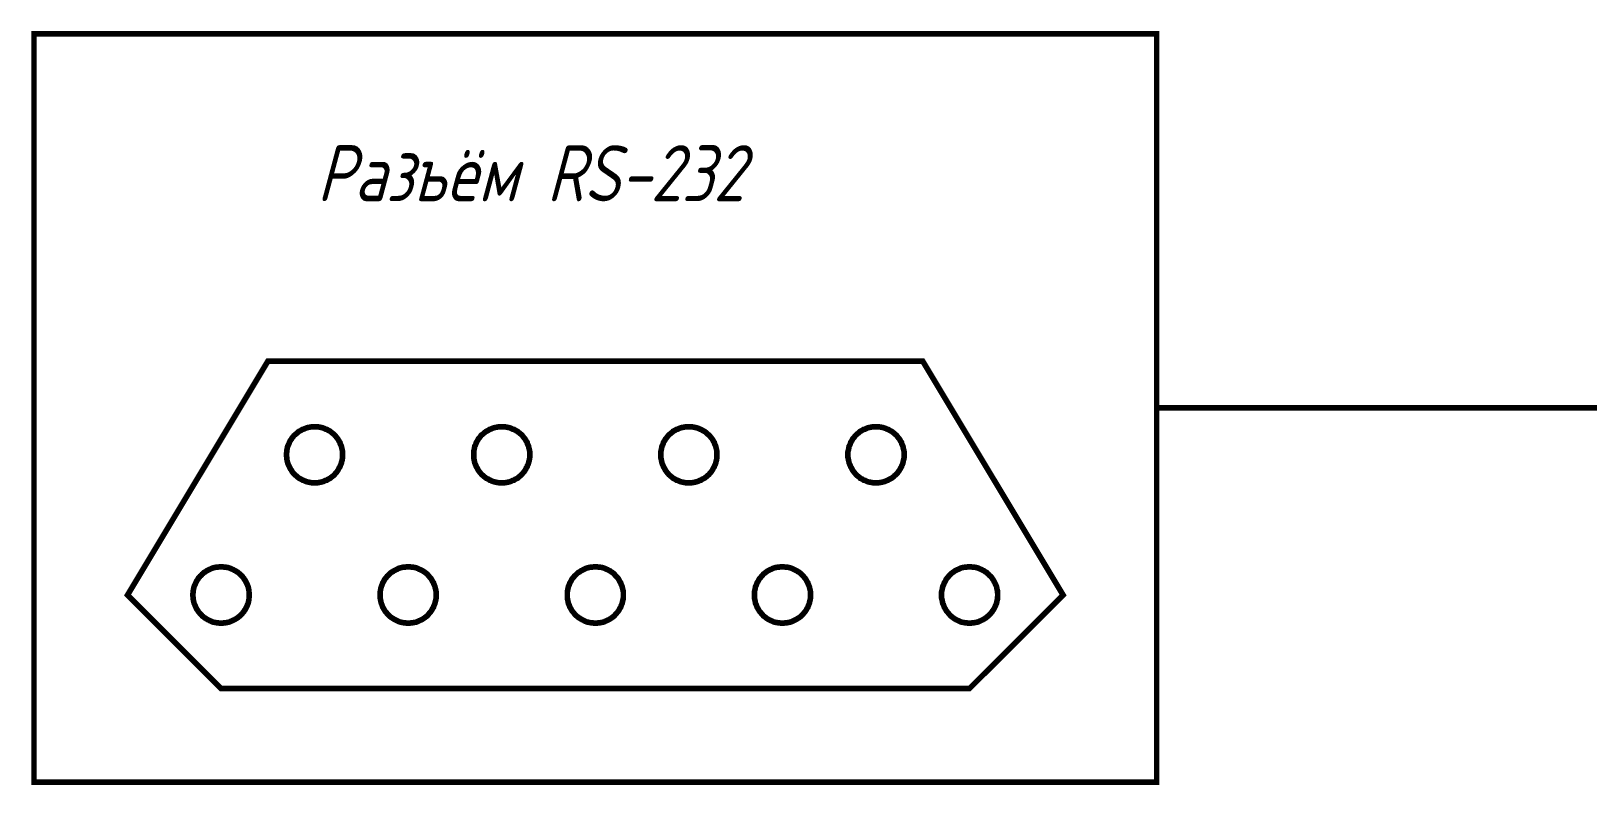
# Model space of a CAD drawing. Extents: x 1139 to 1980, y 70 to 664.
# Drawn here: x 1346.8 to 1466.6, y 389.8 to 447.8 of the extents above; entities that cross this region are included whole.
import ezdxf

# ---------------------------------------------------------------- set-up
doc = ezdxf.new("R2010")
doc.units = 0
doc.header["$MEASUREMENT"] = 0
doc.layers.add('Основная', color=7, linetype='CONTINUOUS', lineweight=60)
doc.styles.add('GOST type A0', font='', dxfattribs={"oblique": 15, "height": 3.5})
doc.styles.get('GOST type A0').set_extended_font_data('GOST type A')

msp = doc.modelspace()

# ---------------------------------------------------------------- linework, layer by layer
at = {"layer": 'Основная', "const_width": 0.432}
for points in [[(1347.03, 447.59), (1433.4, 447.59), (1433.4, 390), (1347.03, 390), (1347.03, 447.59)], [(1365.03, 422.41), (1415.4, 422.41), (1426.2, 404.4), (1419, 397.2), (1361.43, 397.2), (1354.23, 404.4), (1365.03, 422.41)]]:
    msp.add_lwpolyline(points, close=True, dxfattribs=at)
for points in [[(1433.4, 418.81), (1469.38, 418.81)], [(1366.46, 415.21), (1366.46, 415.32), (1366.48, 415.43), (1366.48, 415.54), (1366.5, 415.63), (1366.52, 415.74), (1366.55, 415.86), (1366.59, 415.94), (1366.64, 416.03), (1366.68, 416.15), (1366.72, 416.24), (1366.77, 416.32), (1366.84, 416.41), (1366.88, 416.48), (1366.95, 416.57), (1367.02, 416.66), (1367.1, 416.73), (1367.17, 416.79), (1367.26, 416.86), (1367.33, 416.93), (1367.42, 417), (1367.51, 417.04), (1367.6, 417.09), (1367.69, 417.15), (1367.78, 417.17), (1367.89, 417.22), (1367.98, 417.26), (1368.09, 417.29), (1368.2, 417.31), (1368.29, 417.33), (1368.4, 417.35), (1368.51, 417.35), (1368.62, 417.35)], [(1368.62, 417.35), (1368.51, 417.35), (1368.4, 417.35), (1368.29, 417.33), (1368.2, 417.31), (1368.09, 417.29), (1367.98, 417.26), (1367.89, 417.22), (1367.78, 417.17), (1367.69, 417.15), (1367.6, 417.09), (1367.51, 417.04), (1367.42, 417), (1367.33, 416.93), (1367.26, 416.86), (1367.17, 416.79), (1367.1, 416.73), (1367.02, 416.66), (1366.95, 416.57), (1366.88, 416.48), (1366.84, 416.41), (1366.77, 416.32), (1366.72, 416.24), (1366.68, 416.15), (1366.64, 416.03), (1366.59, 415.94), (1366.55, 415.86), (1366.52, 415.74), (1366.5, 415.63), (1366.48, 415.54), (1366.48, 415.43), (1366.46, 415.32), (1366.46, 415.21)], [(1368.62, 417.35), (1368.74, 417.35), (1368.85, 417.35), (1368.96, 417.33), (1369.05, 417.31), (1369.16, 417.29), (1369.27, 417.26), (1369.36, 417.22), (1369.45, 417.17), (1369.56, 417.15), (1369.65, 417.09), (1369.74, 417.04), (1369.83, 417), (1369.9, 416.93), (1369.99, 416.86), (1370.08, 416.79), (1370.15, 416.73), (1370.21, 416.66), (1370.28, 416.57), (1370.35, 416.48), (1370.41, 416.41), (1370.46, 416.32), (1370.5, 416.24), (1370.57, 416.15), (1370.59, 416.03), (1370.64, 415.94), (1370.68, 415.86), (1370.7, 415.74), (1370.73, 415.63), (1370.75, 415.54), (1370.77, 415.43), (1370.77, 415.32), (1370.77, 415.21)], [(1370.77, 415.21), (1370.77, 415.32), (1370.77, 415.43), (1370.75, 415.54), (1370.73, 415.63), (1370.7, 415.74), (1370.68, 415.86), (1370.64, 415.94), (1370.59, 416.03), (1370.57, 416.15), (1370.5, 416.24), (1370.46, 416.32), (1370.41, 416.41), (1370.35, 416.48), (1370.28, 416.57), (1370.21, 416.66), (1370.15, 416.73), (1370.08, 416.79), (1369.99, 416.86), (1369.9, 416.93), (1369.83, 417), (1369.74, 417.04), (1369.65, 417.09), (1369.56, 417.15), (1369.45, 417.17), (1369.36, 417.22), (1369.27, 417.26), (1369.16, 417.29), (1369.05, 417.31), (1368.96, 417.33), (1368.85, 417.35), (1368.74, 417.35), (1368.62, 417.35)], [(1380.86, 415.21), (1380.86, 415.32), (1380.86, 415.43), (1380.88, 415.54), (1380.9, 415.63), (1380.92, 415.74), (1380.94, 415.86), (1380.99, 415.94), (1381.03, 416.03), (1381.06, 416.15), (1381.12, 416.24), (1381.17, 416.32), (1381.21, 416.41), (1381.28, 416.48), (1381.35, 416.57), (1381.41, 416.66), (1381.48, 416.73), (1381.57, 416.79), (1381.64, 416.86), (1381.73, 416.93), (1381.82, 417), (1381.91, 417.04), (1382, 417.09), (1382.09, 417.15), (1382.17, 417.17), (1382.26, 417.22), (1382.38, 417.26), (1382.49, 417.29), (1382.58, 417.31), (1382.69, 417.33), (1382.8, 417.35), (1382.91, 417.35), (1383.02, 417.35)], [(1383.02, 417.35), (1382.91, 417.35), (1382.8, 417.35), (1382.69, 417.33), (1382.58, 417.31), (1382.49, 417.29), (1382.38, 417.26), (1382.26, 417.22), (1382.17, 417.17), (1382.09, 417.15), (1382, 417.09), (1381.91, 417.04), (1381.82, 417), (1381.73, 416.93), (1381.64, 416.86), (1381.57, 416.79), (1381.48, 416.73), (1381.41, 416.66), (1381.35, 416.57), (1381.28, 416.48), (1381.21, 416.41), (1381.17, 416.32), (1381.12, 416.24), (1381.06, 416.15), (1381.03, 416.03), (1380.99, 415.94), (1380.94, 415.86), (1380.92, 415.74), (1380.9, 415.63), (1380.88, 415.54), (1380.86, 415.43), (1380.86, 415.32), (1380.86, 415.21)], [(1383.02, 417.35), (1383.14, 417.35), (1383.25, 417.35), (1383.36, 417.33), (1383.45, 417.31), (1383.56, 417.29), (1383.67, 417.26), (1383.76, 417.22), (1383.85, 417.17), (1383.96, 417.15), (1384.05, 417.09), (1384.14, 417.04), (1384.23, 417), (1384.3, 416.93), (1384.39, 416.86), (1384.48, 416.79), (1384.54, 416.73), (1384.61, 416.66), (1384.68, 416.57), (1384.75, 416.48), (1384.81, 416.41), (1384.86, 416.32), (1384.9, 416.24), (1384.97, 416.15), (1384.99, 416.03), (1385.04, 415.94), (1385.08, 415.86), (1385.1, 415.74), (1385.13, 415.63), (1385.15, 415.54), (1385.17, 415.43), (1385.17, 415.32), (1385.17, 415.21)], [(1385.17, 415.21), (1385.17, 415.32), (1385.17, 415.43), (1385.15, 415.54), (1385.13, 415.63), (1385.1, 415.74), (1385.08, 415.86), (1385.04, 415.94), (1384.99, 416.03), (1384.97, 416.15), (1384.9, 416.24), (1384.86, 416.32), (1384.81, 416.41), (1384.75, 416.48), (1384.68, 416.57), (1384.61, 416.66), (1384.54, 416.73), (1384.48, 416.79), (1384.39, 416.86), (1384.3, 416.93), (1384.23, 417), (1384.14, 417.04), (1384.05, 417.09), (1383.96, 417.15), (1383.85, 417.17), (1383.76, 417.22), (1383.67, 417.26), (1383.56, 417.29), (1383.45, 417.31), (1383.36, 417.33), (1383.25, 417.35), (1383.14, 417.35), (1383.02, 417.35)], [(1395.25, 415.21), (1395.25, 415.32), (1395.25, 415.43), (1395.28, 415.54), (1395.3, 415.63), (1395.32, 415.74), (1395.34, 415.86), (1395.39, 415.94), (1395.43, 416.03), (1395.46, 416.15), (1395.52, 416.24), (1395.57, 416.32), (1395.61, 416.41), (1395.68, 416.48), (1395.75, 416.57), (1395.81, 416.66), (1395.88, 416.73), (1395.95, 416.79), (1396.04, 416.86), (1396.13, 416.93), (1396.19, 417), (1396.28, 417.04), (1396.37, 417.09), (1396.46, 417.15), (1396.57, 417.17), (1396.66, 417.22), (1396.75, 417.26), (1396.86, 417.29), (1396.98, 417.31), (1397.07, 417.33), (1397.18, 417.35), (1397.29, 417.35), (1397.4, 417.35)], [(1397.4, 417.35), (1397.29, 417.35), (1397.18, 417.35), (1397.07, 417.33), (1396.98, 417.31), (1396.86, 417.29), (1396.75, 417.26), (1396.66, 417.22), (1396.57, 417.17), (1396.46, 417.15), (1396.37, 417.09), (1396.28, 417.04), (1396.19, 417), (1396.13, 416.93), (1396.04, 416.86), (1395.95, 416.79), (1395.88, 416.73), (1395.81, 416.66), (1395.75, 416.57), (1395.68, 416.48), (1395.61, 416.41), (1395.57, 416.32), (1395.52, 416.24), (1395.46, 416.15), (1395.43, 416.03), (1395.39, 415.94), (1395.34, 415.86), (1395.32, 415.74), (1395.3, 415.63), (1395.28, 415.54), (1395.25, 415.43), (1395.25, 415.32), (1395.25, 415.21)], [(1397.4, 417.35), (1397.51, 417.35), (1397.63, 417.35), (1397.74, 417.33), (1397.85, 417.31), (1397.94, 417.29), (1398.05, 417.26), (1398.16, 417.22), (1398.25, 417.17), (1398.34, 417.15), (1398.43, 417.09), (1398.52, 417.04), (1398.61, 417), (1398.7, 416.93), (1398.79, 416.86), (1398.85, 416.79), (1398.94, 416.73), (1399.01, 416.66), (1399.08, 416.57), (1399.15, 416.48), (1399.21, 416.41), (1399.26, 416.32), (1399.3, 416.24), (1399.37, 416.15), (1399.39, 416.03), (1399.44, 415.94), (1399.48, 415.86), (1399.5, 415.74), (1399.53, 415.63), (1399.55, 415.54), (1399.57, 415.43), (1399.57, 415.32), (1399.57, 415.21)], [(1399.57, 415.21), (1399.57, 415.32), (1399.57, 415.43), (1399.55, 415.54), (1399.53, 415.63), (1399.5, 415.74), (1399.48, 415.86), (1399.44, 415.94), (1399.39, 416.03), (1399.37, 416.15), (1399.3, 416.24), (1399.26, 416.32), (1399.21, 416.41), (1399.15, 416.48), (1399.08, 416.57), (1399.01, 416.66), (1398.94, 416.73), (1398.85, 416.79), (1398.79, 416.86), (1398.7, 416.93), (1398.61, 417), (1398.52, 417.04), (1398.43, 417.09), (1398.34, 417.15), (1398.25, 417.17), (1398.16, 417.22), (1398.05, 417.26), (1397.94, 417.29), (1397.85, 417.31), (1397.74, 417.33), (1397.63, 417.35), (1397.51, 417.35), (1397.4, 417.35)], [(1409.65, 415.21), (1409.65, 415.32), (1409.65, 415.43), (1409.68, 415.54), (1409.7, 415.63), (1409.72, 415.74), (1409.74, 415.86), (1409.79, 415.94), (1409.83, 416.03), (1409.86, 416.15), (1409.92, 416.24), (1409.97, 416.32), (1410.01, 416.41), (1410.08, 416.48), (1410.15, 416.57), (1410.21, 416.66), (1410.28, 416.73), (1410.35, 416.79), (1410.44, 416.86), (1410.53, 416.93), (1410.59, 417), (1410.68, 417.04), (1410.77, 417.09), (1410.86, 417.15), (1410.97, 417.17), (1411.06, 417.22), (1411.15, 417.26), (1411.26, 417.29), (1411.38, 417.31), (1411.47, 417.33), (1411.58, 417.35), (1411.69, 417.35), (1411.8, 417.35)], [(1411.8, 417.35), (1411.69, 417.35), (1411.58, 417.35), (1411.47, 417.33), (1411.38, 417.31), (1411.26, 417.29), (1411.15, 417.26), (1411.06, 417.22), (1410.97, 417.17), (1410.86, 417.15), (1410.77, 417.09), (1410.68, 417.04), (1410.59, 417), (1410.53, 416.93), (1410.44, 416.86), (1410.35, 416.79), (1410.28, 416.73), (1410.21, 416.66), (1410.15, 416.57), (1410.08, 416.48), (1410.01, 416.41), (1409.97, 416.32), (1409.92, 416.24), (1409.86, 416.15), (1409.83, 416.03), (1409.79, 415.94), (1409.74, 415.86), (1409.72, 415.74), (1409.7, 415.63), (1409.68, 415.54), (1409.65, 415.43), (1409.65, 415.32), (1409.65, 415.21)], [(1411.8, 417.35), (1411.91, 417.35), (1412.02, 417.35), (1412.14, 417.33), (1412.25, 417.31), (1412.34, 417.29), (1412.45, 417.26), (1412.56, 417.22), (1412.65, 417.17), (1412.74, 417.15), (1412.83, 417.09), (1412.92, 417.04), (1413.01, 417), (1413.1, 416.93), (1413.19, 416.86), (1413.25, 416.79), (1413.34, 416.73), (1413.41, 416.66), (1413.48, 416.57), (1413.54, 416.48), (1413.61, 416.41), (1413.66, 416.32), (1413.7, 416.24), (1413.77, 416.15), (1413.79, 416.03), (1413.84, 415.94), (1413.88, 415.86), (1413.9, 415.74), (1413.92, 415.63), (1413.95, 415.54), (1413.97, 415.43), (1413.97, 415.32), (1413.97, 415.21)], [(1413.97, 415.21), (1413.97, 415.32), (1413.97, 415.43), (1413.95, 415.54), (1413.92, 415.63), (1413.9, 415.74), (1413.88, 415.86), (1413.84, 415.94), (1413.79, 416.03), (1413.77, 416.15), (1413.7, 416.24), (1413.66, 416.32), (1413.61, 416.41), (1413.54, 416.48), (1413.48, 416.57), (1413.41, 416.66), (1413.34, 416.73), (1413.25, 416.79), (1413.19, 416.86), (1413.1, 416.93), (1413.01, 417), (1412.92, 417.04), (1412.83, 417.09), (1412.74, 417.15), (1412.65, 417.17), (1412.56, 417.22), (1412.45, 417.26), (1412.34, 417.29), (1412.25, 417.31), (1412.14, 417.33), (1412.02, 417.35), (1411.91, 417.35), (1411.8, 417.35)], [(1368.62, 413.04), (1368.51, 413.04), (1368.4, 413.04), (1368.29, 413.06), (1368.2, 413.08), (1368.09, 413.1), (1367.98, 413.13), (1367.89, 413.17), (1367.78, 413.22), (1367.69, 413.24), (1367.6, 413.31), (1367.51, 413.35), (1367.42, 413.39), (1367.33, 413.46), (1367.26, 413.53), (1367.17, 413.6), (1367.1, 413.66), (1367.02, 413.75), (1366.95, 413.82), (1366.88, 413.91), (1366.84, 414), (1366.77, 414.09), (1366.72, 414.18), (1366.68, 414.27), (1366.64, 414.36), (1366.59, 414.45), (1366.55, 414.56), (1366.52, 414.67), (1366.5, 414.76), (1366.48, 414.87), (1366.48, 414.98), (1366.46, 415.09), (1366.46, 415.21)], [(1366.46, 415.21), (1366.46, 415.21)], [(1366.46, 415.21), (1366.46, 415.09), (1366.48, 414.98), (1366.48, 414.87), (1366.5, 414.76), (1366.52, 414.67), (1366.55, 414.56), (1366.59, 414.45), (1366.64, 414.36), (1366.68, 414.27), (1366.72, 414.18), (1366.77, 414.09), (1366.84, 414), (1366.88, 413.91), (1366.95, 413.82), (1367.02, 413.75), (1367.1, 413.66), (1367.17, 413.6), (1367.26, 413.53), (1367.33, 413.46), (1367.42, 413.39), (1367.51, 413.35), (1367.6, 413.31), (1367.69, 413.24), (1367.78, 413.22), (1367.89, 413.17), (1367.98, 413.13), (1368.09, 413.1), (1368.2, 413.08), (1368.29, 413.06), (1368.4, 413.04), (1368.51, 413.04), (1368.62, 413.04)], [(1370.77, 415.21), (1370.77, 415.09), (1370.77, 414.98), (1370.75, 414.87), (1370.73, 414.76), (1370.7, 414.67), (1370.68, 414.56), (1370.64, 414.45), (1370.59, 414.36), (1370.57, 414.27), (1370.5, 414.18), (1370.46, 414.09), (1370.41, 414), (1370.35, 413.91), (1370.28, 413.82), (1370.21, 413.75), (1370.15, 413.66), (1370.08, 413.6), (1369.99, 413.53), (1369.9, 413.46), (1369.83, 413.39), (1369.74, 413.35), (1369.65, 413.31), (1369.56, 413.24), (1369.45, 413.22), (1369.36, 413.17), (1369.27, 413.13), (1369.16, 413.1), (1369.05, 413.08), (1368.96, 413.06), (1368.85, 413.04), (1368.74, 413.04), (1368.62, 413.04)], [(1368.62, 413.04), (1368.74, 413.04), (1368.85, 413.04), (1368.96, 413.06), (1369.05, 413.08), (1369.16, 413.1), (1369.27, 413.13), (1369.36, 413.17), (1369.45, 413.22), (1369.56, 413.24), (1369.65, 413.31), (1369.74, 413.35), (1369.83, 413.39), (1369.9, 413.46), (1369.99, 413.53), (1370.08, 413.6), (1370.15, 413.66), (1370.21, 413.75), (1370.28, 413.82), (1370.35, 413.91), (1370.41, 414), (1370.46, 414.09), (1370.5, 414.18), (1370.57, 414.27), (1370.59, 414.36), (1370.64, 414.45), (1370.68, 414.56), (1370.7, 414.67), (1370.73, 414.76), (1370.75, 414.87), (1370.77, 414.98), (1370.77, 415.09), (1370.77, 415.21)], [(1370.77, 415.21), (1370.77, 415.21), (1370.77, 415.21), (1370.77, 415.21), (1370.77, 415.21), (1370.77, 415.21), (1370.77, 415.21), (1370.77, 415.21), (1370.77, 415.21), (1370.77, 415.21), (1370.77, 415.21), (1370.77, 415.21), (1370.77, 415.21), (1370.77, 415.21), (1370.77, 415.21), (1370.77, 415.21), (1370.77, 415.21), (1370.77, 415.21), (1370.77, 415.21), (1370.77, 415.21), (1370.77, 415.21), (1370.77, 415.21), (1370.77, 415.21), (1370.77, 415.21), (1370.77, 415.21), (1370.77, 415.21), (1370.77, 415.21), (1370.77, 415.21), (1370.77, 415.21), (1370.77, 415.21), (1370.77, 415.21), (1370.77, 415.21), (1370.77, 415.21)], [(1370.77, 415.21), (1370.77, 415.21)], [(1383.02, 413.04), (1382.91, 413.04), (1382.8, 413.04), (1382.69, 413.06), (1382.58, 413.08), (1382.49, 413.1), (1382.38, 413.13), (1382.26, 413.17), (1382.17, 413.22), (1382.09, 413.24), (1382, 413.31), (1381.91, 413.35), (1381.82, 413.39), (1381.73, 413.46), (1381.64, 413.53), (1381.57, 413.6), (1381.48, 413.66), (1381.41, 413.75), (1381.35, 413.82), (1381.28, 413.91), (1381.21, 414), (1381.17, 414.09), (1381.12, 414.18), (1381.06, 414.27), (1381.03, 414.36), (1380.99, 414.45), (1380.94, 414.56), (1380.92, 414.67), (1380.9, 414.76), (1380.88, 414.87), (1380.86, 414.98), (1380.86, 415.09), (1380.86, 415.21)], [(1380.86, 415.21), (1380.86, 415.21)], [(1380.86, 415.21), (1380.86, 415.09), (1380.86, 414.98), (1380.88, 414.87), (1380.9, 414.76), (1380.92, 414.67), (1380.94, 414.56), (1380.99, 414.45), (1381.03, 414.36), (1381.06, 414.27), (1381.12, 414.18), (1381.17, 414.09), (1381.21, 414), (1381.28, 413.91), (1381.35, 413.82), (1381.41, 413.75), (1381.48, 413.66), (1381.57, 413.6), (1381.64, 413.53), (1381.73, 413.46), (1381.82, 413.39), (1381.91, 413.35), (1382, 413.31), (1382.09, 413.24), (1382.17, 413.22), (1382.26, 413.17), (1382.38, 413.13), (1382.49, 413.1), (1382.58, 413.08), (1382.69, 413.06), (1382.8, 413.04), (1382.91, 413.04), (1383.02, 413.04)], [(1385.17, 415.21), (1385.17, 415.09), (1385.17, 414.98), (1385.15, 414.87), (1385.13, 414.76), (1385.1, 414.67), (1385.08, 414.56), (1385.04, 414.45), (1384.99, 414.36), (1384.97, 414.27), (1384.9, 414.18), (1384.86, 414.09), (1384.81, 414), (1384.75, 413.91), (1384.68, 413.82), (1384.61, 413.75), (1384.54, 413.66), (1384.48, 413.6), (1384.39, 413.53), (1384.3, 413.46), (1384.23, 413.39), (1384.14, 413.35), (1384.05, 413.31), (1383.96, 413.24), (1383.85, 413.22), (1383.76, 413.17), (1383.67, 413.13), (1383.56, 413.1), (1383.45, 413.08), (1383.36, 413.06), (1383.25, 413.04), (1383.14, 413.04), (1383.02, 413.04)], [(1383.02, 413.04), (1383.14, 413.04), (1383.25, 413.04), (1383.36, 413.06), (1383.45, 413.08), (1383.56, 413.1), (1383.67, 413.13), (1383.76, 413.17), (1383.85, 413.22), (1383.96, 413.24), (1384.05, 413.31), (1384.14, 413.35), (1384.23, 413.39), (1384.3, 413.46), (1384.39, 413.53), (1384.48, 413.6), (1384.54, 413.66), (1384.61, 413.75), (1384.68, 413.82), (1384.75, 413.91), (1384.81, 414), (1384.86, 414.09), (1384.9, 414.18), (1384.97, 414.27), (1384.99, 414.36), (1385.04, 414.45), (1385.08, 414.56), (1385.1, 414.67), (1385.13, 414.76), (1385.15, 414.87), (1385.17, 414.98), (1385.17, 415.09), (1385.17, 415.21)], [(1385.17, 415.21), (1385.17, 415.21), (1385.17, 415.21), (1385.17, 415.21), (1385.17, 415.21), (1385.17, 415.21), (1385.17, 415.21), (1385.17, 415.21), (1385.17, 415.21), (1385.17, 415.21), (1385.17, 415.21), (1385.17, 415.21), (1385.17, 415.21), (1385.17, 415.21), (1385.17, 415.21), (1385.17, 415.21), (1385.17, 415.21), (1385.17, 415.21), (1385.17, 415.21), (1385.17, 415.21), (1385.17, 415.21), (1385.17, 415.21), (1385.17, 415.21), (1385.17, 415.21), (1385.17, 415.21), (1385.17, 415.21), (1385.17, 415.21), (1385.17, 415.21), (1385.17, 415.21), (1385.17, 415.21), (1385.17, 415.21), (1385.17, 415.21), (1385.17, 415.21)], [(1385.17, 415.21), (1385.17, 415.21)], [(1397.4, 413.04), (1397.29, 413.04), (1397.18, 413.04), (1397.07, 413.06), (1396.98, 413.08), (1396.86, 413.1), (1396.75, 413.13), (1396.66, 413.17), (1396.57, 413.22), (1396.46, 413.24), (1396.37, 413.31), (1396.28, 413.35), (1396.19, 413.39), (1396.13, 413.46), (1396.04, 413.53), (1395.95, 413.6), (1395.88, 413.66), (1395.81, 413.75), (1395.75, 413.82), (1395.68, 413.91), (1395.61, 414), (1395.57, 414.09), (1395.52, 414.18), (1395.46, 414.27), (1395.43, 414.36), (1395.39, 414.45), (1395.34, 414.56), (1395.32, 414.67), (1395.3, 414.76), (1395.28, 414.87), (1395.25, 414.98), (1395.25, 415.09), (1395.25, 415.21)], [(1395.25, 415.21), (1395.25, 415.21)], [(1395.25, 415.21), (1395.25, 415.09), (1395.25, 414.98), (1395.28, 414.87), (1395.3, 414.76), (1395.32, 414.67), (1395.34, 414.56), (1395.39, 414.45), (1395.43, 414.36), (1395.46, 414.27), (1395.52, 414.18), (1395.57, 414.09), (1395.61, 414), (1395.68, 413.91), (1395.75, 413.82), (1395.81, 413.75), (1395.88, 413.66), (1395.95, 413.6), (1396.04, 413.53), (1396.13, 413.46), (1396.19, 413.39), (1396.28, 413.35), (1396.37, 413.31), (1396.46, 413.24), (1396.57, 413.22), (1396.66, 413.17), (1396.75, 413.13), (1396.86, 413.1), (1396.98, 413.08), (1397.07, 413.06), (1397.18, 413.04), (1397.29, 413.04), (1397.4, 413.04)], [(1399.57, 415.21), (1399.57, 415.09), (1399.57, 414.98), (1399.55, 414.87), (1399.53, 414.76), (1399.5, 414.67), (1399.48, 414.56), (1399.44, 414.45), (1399.39, 414.36), (1399.37, 414.27), (1399.3, 414.18), (1399.26, 414.09), (1399.21, 414), (1399.15, 413.91), (1399.08, 413.82), (1399.01, 413.75), (1398.94, 413.66), (1398.85, 413.6), (1398.79, 413.53), (1398.7, 413.46), (1398.61, 413.39), (1398.52, 413.35), (1398.43, 413.31), (1398.34, 413.24), (1398.25, 413.22), (1398.16, 413.17), (1398.05, 413.13), (1397.94, 413.1), (1397.85, 413.08), (1397.74, 413.06), (1397.63, 413.04), (1397.51, 413.04), (1397.4, 413.04)], [(1397.4, 413.04), (1397.51, 413.04), (1397.63, 413.04), (1397.74, 413.06), (1397.85, 413.08), (1397.94, 413.1), (1398.05, 413.13), (1398.16, 413.17), (1398.25, 413.22), (1398.34, 413.24), (1398.43, 413.31), (1398.52, 413.35), (1398.61, 413.39), (1398.7, 413.46), (1398.79, 413.53), (1398.85, 413.6), (1398.94, 413.66), (1399.01, 413.75), (1399.08, 413.82), (1399.15, 413.91), (1399.21, 414), (1399.26, 414.09), (1399.3, 414.18), (1399.37, 414.27), (1399.39, 414.36), (1399.44, 414.45), (1399.48, 414.56), (1399.5, 414.67), (1399.53, 414.76), (1399.55, 414.87), (1399.57, 414.98), (1399.57, 415.09), (1399.57, 415.21)], [(1399.57, 415.21), (1399.57, 415.21), (1399.57, 415.21), (1399.57, 415.21), (1399.57, 415.21), (1399.57, 415.21), (1399.57, 415.21), (1399.57, 415.21), (1399.57, 415.21), (1399.57, 415.21), (1399.57, 415.21), (1399.57, 415.21), (1399.57, 415.21), (1399.57, 415.21), (1399.57, 415.21), (1399.57, 415.21), (1399.57, 415.21), (1399.57, 415.21), (1399.57, 415.21), (1399.57, 415.21), (1399.57, 415.21), (1399.57, 415.21), (1399.57, 415.21), (1399.57, 415.21), (1399.57, 415.21), (1399.57, 415.21), (1399.57, 415.21), (1399.57, 415.21), (1399.57, 415.21), (1399.57, 415.21), (1399.57, 415.21), (1399.57, 415.21), (1399.57, 415.21)], [(1399.57, 415.21), (1399.57, 415.21)], [(1411.8, 413.04), (1411.69, 413.04), (1411.58, 413.04), (1411.47, 413.06), (1411.38, 413.08), (1411.26, 413.1), (1411.15, 413.13), (1411.06, 413.17), (1410.97, 413.22), (1410.86, 413.24), (1410.77, 413.31), (1410.68, 413.35), (1410.59, 413.39), (1410.53, 413.46), (1410.44, 413.53), (1410.35, 413.6), (1410.28, 413.66), (1410.21, 413.75), (1410.15, 413.82), (1410.08, 413.91), (1410.01, 414), (1409.97, 414.09), (1409.92, 414.18), (1409.86, 414.27), (1409.83, 414.36), (1409.79, 414.45), (1409.74, 414.56), (1409.72, 414.67), (1409.7, 414.76), (1409.68, 414.87), (1409.65, 414.98), (1409.65, 415.09), (1409.65, 415.21)], [(1409.65, 415.21), (1409.65, 415.21)], [(1409.65, 415.21), (1409.65, 415.09), (1409.65, 414.98), (1409.68, 414.87), (1409.7, 414.76), (1409.72, 414.67), (1409.74, 414.56), (1409.79, 414.45), (1409.83, 414.36), (1409.86, 414.27), (1409.92, 414.18), (1409.97, 414.09), (1410.01, 414), (1410.08, 413.91), (1410.15, 413.82), (1410.21, 413.75), (1410.28, 413.66), (1410.35, 413.6), (1410.44, 413.53), (1410.53, 413.46), (1410.59, 413.39), (1410.68, 413.35), (1410.77, 413.31), (1410.86, 413.24), (1410.97, 413.22), (1411.06, 413.17), (1411.15, 413.13), (1411.26, 413.1), (1411.38, 413.08), (1411.47, 413.06), (1411.58, 413.04), (1411.69, 413.04), (1411.8, 413.04)], [(1413.97, 415.21), (1413.97, 415.09), (1413.97, 414.98), (1413.95, 414.87), (1413.92, 414.76), (1413.9, 414.67), (1413.88, 414.56), (1413.84, 414.45), (1413.79, 414.36), (1413.77, 414.27), (1413.7, 414.18), (1413.66, 414.09), (1413.61, 414), (1413.54, 413.91), (1413.48, 413.82), (1413.41, 413.75), (1413.34, 413.66), (1413.25, 413.6), (1413.19, 413.53), (1413.1, 413.46), (1413.01, 413.39), (1412.92, 413.35), (1412.83, 413.31), (1412.74, 413.24), (1412.65, 413.22), (1412.56, 413.17), (1412.45, 413.13), (1412.34, 413.1), (1412.25, 413.08), (1412.14, 413.06), (1412.02, 413.04), (1411.91, 413.04), (1411.8, 413.04)], [(1411.8, 413.04), (1411.91, 413.04), (1412.02, 413.04), (1412.14, 413.06), (1412.25, 413.08), (1412.34, 413.1), (1412.45, 413.13), (1412.56, 413.17), (1412.65, 413.22), (1412.74, 413.24), (1412.83, 413.31), (1412.92, 413.35), (1413.01, 413.39), (1413.1, 413.46), (1413.19, 413.53), (1413.25, 413.6), (1413.34, 413.66), (1413.41, 413.75), (1413.48, 413.82), (1413.54, 413.91), (1413.61, 414), (1413.66, 414.09), (1413.7, 414.18), (1413.77, 414.27), (1413.79, 414.36), (1413.84, 414.45), (1413.88, 414.56), (1413.9, 414.67), (1413.92, 414.76), (1413.95, 414.87), (1413.97, 414.98), (1413.97, 415.09), (1413.97, 415.21)], [(1413.97, 415.21), (1413.97, 415.21), (1413.97, 415.21), (1413.97, 415.21), (1413.97, 415.21), (1413.97, 415.21), (1413.97, 415.21), (1413.97, 415.21), (1413.97, 415.21), (1413.97, 415.21), (1413.97, 415.21), (1413.97, 415.21), (1413.97, 415.21), (1413.97, 415.21), (1413.97, 415.21), (1413.97, 415.21), (1413.97, 415.21), (1413.97, 415.21), (1413.97, 415.21), (1413.97, 415.21), (1413.97, 415.21), (1413.97, 415.21), (1413.97, 415.21), (1413.97, 415.21), (1413.97, 415.21), (1413.97, 415.21), (1413.97, 415.21), (1413.97, 415.21), (1413.97, 415.21), (1413.97, 415.21), (1413.97, 415.21), (1413.97, 415.21), (1413.97, 415.21)], [(1413.97, 415.21), (1413.97, 415.21)], [(1359.26, 404.4), (1359.26, 404.52), (1359.28, 404.63), (1359.28, 404.74), (1359.3, 404.83), (1359.32, 404.94), (1359.35, 405.05), (1359.39, 405.14), (1359.44, 405.25), (1359.48, 405.34), (1359.52, 405.43), (1359.57, 405.52), (1359.64, 405.61), (1359.68, 405.7), (1359.75, 405.77), (1359.82, 405.86), (1359.9, 405.92), (1359.97, 406.01), (1360.06, 406.08), (1360.13, 406.15), (1360.22, 406.19), (1360.31, 406.26), (1360.4, 406.3), (1360.49, 406.35), (1360.58, 406.39), (1360.69, 406.44), (1360.78, 406.48), (1360.89, 406.51), (1361, 406.53), (1361.09, 406.55), (1361.2, 406.55), (1361.31, 406.57), (1361.43, 406.57)], [(1361.43, 406.57), (1361.31, 406.57), (1361.2, 406.55), (1361.09, 406.55), (1361, 406.53), (1360.89, 406.51), (1360.78, 406.48), (1360.69, 406.44), (1360.58, 406.39), (1360.49, 406.35), (1360.4, 406.3), (1360.31, 406.26), (1360.22, 406.19), (1360.13, 406.15), (1360.06, 406.08), (1359.97, 406.01), (1359.9, 405.92), (1359.82, 405.86), (1359.75, 405.77), (1359.68, 405.7), (1359.64, 405.61), (1359.57, 405.52), (1359.52, 405.43), (1359.48, 405.34), (1359.44, 405.25), (1359.39, 405.14), (1359.35, 405.05), (1359.32, 404.94), (1359.3, 404.83), (1359.28, 404.74), (1359.28, 404.63), (1359.26, 404.52), (1359.26, 404.4)], [(1361.43, 406.57), (1361.54, 406.57), (1361.65, 406.55), (1361.76, 406.55), (1361.85, 406.53), (1361.96, 406.51), (1362.07, 406.48), (1362.16, 406.44), (1362.27, 406.39), (1362.36, 406.35), (1362.45, 406.3), (1362.54, 406.26), (1362.63, 406.19), (1362.72, 406.15), (1362.79, 406.08), (1362.88, 406.01), (1362.95, 405.92), (1363.04, 405.86), (1363.1, 405.77), (1363.17, 405.7), (1363.21, 405.61), (1363.28, 405.52), (1363.33, 405.43), (1363.37, 405.34), (1363.42, 405.25), (1363.46, 405.14), (1363.5, 405.05), (1363.53, 404.94), (1363.55, 404.83), (1363.57, 404.74), (1363.57, 404.63), (1363.59, 404.52), (1363.59, 404.4)], [(1363.59, 404.4), (1363.59, 404.52), (1363.57, 404.63), (1363.57, 404.74), (1363.55, 404.83), (1363.53, 404.94), (1363.5, 405.05), (1363.46, 405.14), (1363.42, 405.25), (1363.37, 405.34), (1363.33, 405.43), (1363.28, 405.52), (1363.21, 405.61), (1363.17, 405.7), (1363.1, 405.77), (1363.04, 405.86), (1362.95, 405.92), (1362.88, 406.01), (1362.79, 406.08), (1362.72, 406.15), (1362.63, 406.19), (1362.54, 406.26), (1362.45, 406.3), (1362.36, 406.35), (1362.27, 406.39), (1362.16, 406.44), (1362.07, 406.48), (1361.96, 406.51), (1361.85, 406.53), (1361.76, 406.55), (1361.65, 406.55), (1361.54, 406.57), (1361.43, 406.57)], [(1373.66, 404.4), (1373.66, 404.52), (1373.66, 404.63), (1373.68, 404.74), (1373.7, 404.83), (1373.72, 404.94), (1373.75, 405.05), (1373.79, 405.14), (1373.83, 405.25), (1373.86, 405.34), (1373.92, 405.43), (1373.97, 405.52), (1374.01, 405.61), (1374.08, 405.7), (1374.15, 405.77), (1374.21, 405.86), (1374.28, 405.92), (1374.37, 406.01), (1374.44, 406.08), (1374.53, 406.15), (1374.62, 406.19), (1374.71, 406.26), (1374.8, 406.3), (1374.89, 406.35), (1374.98, 406.39), (1375.06, 406.44), (1375.18, 406.48), (1375.29, 406.51), (1375.38, 406.53), (1375.49, 406.55), (1375.6, 406.55), (1375.71, 406.57), (1375.82, 406.57)], [(1375.82, 406.57), (1375.71, 406.57), (1375.6, 406.55), (1375.49, 406.55), (1375.38, 406.53), (1375.29, 406.51), (1375.18, 406.48), (1375.06, 406.44), (1374.98, 406.39), (1374.89, 406.35), (1374.8, 406.3), (1374.71, 406.26), (1374.62, 406.19), (1374.53, 406.15), (1374.44, 406.08), (1374.37, 406.01), (1374.28, 405.92), (1374.21, 405.86), (1374.15, 405.77), (1374.08, 405.7), (1374.01, 405.61), (1373.97, 405.52), (1373.92, 405.43), (1373.86, 405.34), (1373.83, 405.25), (1373.79, 405.14), (1373.75, 405.05), (1373.72, 404.94), (1373.7, 404.83), (1373.68, 404.74), (1373.66, 404.63), (1373.66, 404.52), (1373.66, 404.4)], [(1375.82, 406.57), (1375.94, 406.57), (1376.05, 406.55), (1376.16, 406.55), (1376.25, 406.53), (1376.36, 406.51), (1376.47, 406.48), (1376.56, 406.44), (1376.65, 406.39), (1376.76, 406.35), (1376.85, 406.3), (1376.94, 406.26), (1377.03, 406.19), (1377.1, 406.15), (1377.19, 406.08), (1377.28, 406.01), (1377.35, 405.92), (1377.41, 405.86), (1377.48, 405.77), (1377.55, 405.7), (1377.61, 405.61), (1377.66, 405.52), (1377.7, 405.43), (1377.77, 405.34), (1377.79, 405.25), (1377.84, 405.14), (1377.88, 405.05), (1377.9, 404.94), (1377.93, 404.83), (1377.95, 404.74), (1377.97, 404.63), (1377.97, 404.52), (1377.97, 404.4)], [(1377.97, 404.4), (1377.97, 404.52), (1377.97, 404.63), (1377.95, 404.74), (1377.93, 404.83), (1377.9, 404.94), (1377.88, 405.05), (1377.84, 405.14), (1377.79, 405.25), (1377.77, 405.34), (1377.7, 405.43), (1377.66, 405.52), (1377.61, 405.61), (1377.55, 405.7), (1377.48, 405.77), (1377.41, 405.86), (1377.35, 405.92), (1377.28, 406.01), (1377.19, 406.08), (1377.1, 406.15), (1377.03, 406.19), (1376.94, 406.26), (1376.85, 406.3), (1376.76, 406.35), (1376.65, 406.39), (1376.56, 406.44), (1376.47, 406.48), (1376.36, 406.51), (1376.25, 406.53), (1376.16, 406.55), (1376.05, 406.55), (1375.94, 406.57), (1375.82, 406.57)], [(1388.06, 404.4), (1388.06, 404.52), (1388.06, 404.63), (1388.08, 404.74), (1388.1, 404.83), (1388.12, 404.94), (1388.14, 405.05), (1388.19, 405.14), (1388.23, 405.25), (1388.26, 405.34), (1388.32, 405.43), (1388.37, 405.52), (1388.41, 405.61), (1388.48, 405.7), (1388.55, 405.77), (1388.61, 405.86), (1388.68, 405.92), (1388.77, 406.01), (1388.84, 406.08), (1388.93, 406.15), (1389.02, 406.19), (1389.11, 406.26), (1389.2, 406.3), (1389.29, 406.35), (1389.37, 406.39), (1389.46, 406.44), (1389.58, 406.48), (1389.69, 406.51), (1389.78, 406.53), (1389.89, 406.55), (1390, 406.55), (1390.11, 406.57), (1390.22, 406.57)], [(1390.22, 406.57), (1390.11, 406.57), (1390, 406.55), (1389.89, 406.55), (1389.78, 406.53), (1389.69, 406.51), (1389.58, 406.48), (1389.46, 406.44), (1389.37, 406.39), (1389.29, 406.35), (1389.2, 406.3), (1389.11, 406.26), (1389.02, 406.19), (1388.93, 406.15), (1388.84, 406.08), (1388.77, 406.01), (1388.68, 405.92), (1388.61, 405.86), (1388.55, 405.77), (1388.48, 405.7), (1388.41, 405.61), (1388.37, 405.52), (1388.32, 405.43), (1388.26, 405.34), (1388.23, 405.25), (1388.19, 405.14), (1388.14, 405.05), (1388.12, 404.94), (1388.1, 404.83), (1388.08, 404.74), (1388.06, 404.63), (1388.06, 404.52), (1388.06, 404.4)], [(1390.22, 406.57), (1390.34, 406.57), (1390.45, 406.55), (1390.56, 406.55), (1390.65, 406.53), (1390.76, 406.51), (1390.87, 406.48), (1390.96, 406.44), (1391.05, 406.39), (1391.16, 406.35), (1391.25, 406.3), (1391.34, 406.26), (1391.43, 406.19), (1391.5, 406.15), (1391.59, 406.08), (1391.68, 406.01), (1391.74, 405.92), (1391.81, 405.86), (1391.88, 405.77), (1391.95, 405.7), (1392.01, 405.61), (1392.06, 405.52), (1392.1, 405.43), (1392.17, 405.34), (1392.19, 405.25), (1392.24, 405.14), (1392.28, 405.05), (1392.3, 404.94), (1392.33, 404.83), (1392.35, 404.74), (1392.37, 404.63), (1392.37, 404.52), (1392.37, 404.4)], [(1392.37, 404.4), (1392.37, 404.52), (1392.37, 404.63), (1392.35, 404.74), (1392.33, 404.83), (1392.3, 404.94), (1392.28, 405.05), (1392.24, 405.14), (1392.19, 405.25), (1392.17, 405.34), (1392.1, 405.43), (1392.06, 405.52), (1392.01, 405.61), (1391.95, 405.7), (1391.88, 405.77), (1391.81, 405.86), (1391.74, 405.92), (1391.68, 406.01), (1391.59, 406.08), (1391.5, 406.15), (1391.43, 406.19), (1391.34, 406.26), (1391.25, 406.3), (1391.16, 406.35), (1391.05, 406.39), (1390.96, 406.44), (1390.87, 406.48), (1390.76, 406.51), (1390.65, 406.53), (1390.56, 406.55), (1390.45, 406.55), (1390.34, 406.57), (1390.22, 406.57)], [(1402.45, 404.4), (1402.45, 404.52), (1402.45, 404.63), (1402.48, 404.74), (1402.5, 404.83), (1402.52, 404.94), (1402.54, 405.05), (1402.59, 405.14), (1402.63, 405.25), (1402.66, 405.34), (1402.72, 405.43), (1402.77, 405.52), (1402.81, 405.61), (1402.88, 405.7), (1402.95, 405.77), (1403.01, 405.86), (1403.08, 405.92), (1403.15, 406.01), (1403.24, 406.08), (1403.33, 406.15), (1403.39, 406.19), (1403.48, 406.26), (1403.57, 406.3), (1403.66, 406.35), (1403.77, 406.39), (1403.86, 406.44), (1403.95, 406.48), (1404.06, 406.51), (1404.18, 406.53), (1404.27, 406.55), (1404.38, 406.55), (1404.49, 406.57), (1404.6, 406.57)], [(1404.6, 406.57), (1404.49, 406.57), (1404.38, 406.55), (1404.27, 406.55), (1404.18, 406.53), (1404.06, 406.51), (1403.95, 406.48), (1403.86, 406.44), (1403.77, 406.39), (1403.66, 406.35), (1403.57, 406.3), (1403.48, 406.26), (1403.39, 406.19), (1403.33, 406.15), (1403.24, 406.08), (1403.15, 406.01), (1403.08, 405.92), (1403.01, 405.86), (1402.95, 405.77), (1402.88, 405.7), (1402.81, 405.61), (1402.77, 405.52), (1402.72, 405.43), (1402.66, 405.34), (1402.63, 405.25), (1402.59, 405.14), (1402.54, 405.05), (1402.52, 404.94), (1402.5, 404.83), (1402.48, 404.74), (1402.45, 404.63), (1402.45, 404.52), (1402.45, 404.4)], [(1404.6, 406.57), (1404.71, 406.57), (1404.82, 406.55), (1404.94, 406.55), (1405.05, 406.53), (1405.14, 406.51), (1405.25, 406.48), (1405.36, 406.44), (1405.45, 406.39), (1405.54, 406.35), (1405.63, 406.3), (1405.72, 406.26), (1405.81, 406.19), (1405.9, 406.15), (1405.99, 406.08), (1406.05, 406.01), (1406.14, 405.92), (1406.21, 405.86), (1406.28, 405.77), (1406.35, 405.7), (1406.41, 405.61), (1406.46, 405.52), (1406.5, 405.43), (1406.57, 405.34), (1406.59, 405.25), (1406.64, 405.14), (1406.68, 405.05), (1406.7, 404.94), (1406.73, 404.83), (1406.75, 404.74), (1406.77, 404.63), (1406.77, 404.52), (1406.77, 404.4)], [(1406.77, 404.4), (1406.77, 404.52), (1406.77, 404.63), (1406.75, 404.74), (1406.73, 404.83), (1406.7, 404.94), (1406.68, 405.05), (1406.64, 405.14), (1406.59, 405.25), (1406.57, 405.34), (1406.5, 405.43), (1406.46, 405.52), (1406.41, 405.61), (1406.35, 405.7), (1406.28, 405.77), (1406.21, 405.86), (1406.14, 405.92), (1406.05, 406.01), (1405.99, 406.08), (1405.9, 406.15), (1405.81, 406.19), (1405.72, 406.26), (1405.63, 406.3), (1405.54, 406.35), (1405.45, 406.39), (1405.36, 406.44), (1405.25, 406.48), (1405.14, 406.51), (1405.05, 406.53), (1404.94, 406.55), (1404.82, 406.55), (1404.71, 406.57), (1404.6, 406.57)], [(1416.85, 404.4), (1416.85, 404.52), (1416.85, 404.63), (1416.88, 404.74), (1416.9, 404.83), (1416.92, 404.94), (1416.94, 405.05), (1416.99, 405.14), (1417.03, 405.25), (1417.06, 405.34), (1417.12, 405.43), (1417.17, 405.52), (1417.21, 405.61), (1417.28, 405.7), (1417.35, 405.77), (1417.41, 405.86), (1417.48, 405.92), (1417.55, 406.01), (1417.64, 406.08), (1417.73, 406.15), (1417.79, 406.19), (1417.88, 406.26), (1417.97, 406.3), (1418.06, 406.35), (1418.17, 406.39), (1418.26, 406.44), (1418.35, 406.48), (1418.46, 406.51), (1418.58, 406.53), (1418.67, 406.55), (1418.78, 406.55), (1418.89, 406.57), (1419, 406.57)], [(1419, 406.57), (1418.89, 406.57), (1418.78, 406.55), (1418.67, 406.55), (1418.58, 406.53), (1418.46, 406.51), (1418.35, 406.48), (1418.26, 406.44), (1418.17, 406.39), (1418.06, 406.35), (1417.97, 406.3), (1417.88, 406.26), (1417.79, 406.19), (1417.73, 406.15), (1417.64, 406.08), (1417.55, 406.01), (1417.48, 405.92), (1417.41, 405.86), (1417.35, 405.77), (1417.28, 405.7), (1417.21, 405.61), (1417.17, 405.52), (1417.12, 405.43), (1417.06, 405.34), (1417.03, 405.25), (1416.99, 405.14), (1416.94, 405.05), (1416.92, 404.94), (1416.9, 404.83), (1416.88, 404.74), (1416.85, 404.63), (1416.85, 404.52), (1416.85, 404.4)], [(1419, 406.57), (1419.11, 406.57), (1419.22, 406.55), (1419.34, 406.55), (1419.43, 406.53), (1419.54, 406.51), (1419.65, 406.48), (1419.74, 406.44), (1419.85, 406.39), (1419.94, 406.35), (1420.03, 406.3), (1420.12, 406.26), (1420.21, 406.19), (1420.3, 406.15), (1420.36, 406.08), (1420.45, 406.01), (1420.52, 405.92), (1420.61, 405.86), (1420.68, 405.77), (1420.74, 405.7), (1420.79, 405.61), (1420.86, 405.52), (1420.9, 405.43), (1420.95, 405.34), (1420.99, 405.25), (1421.04, 405.14), (1421.08, 405.05), (1421.1, 404.94), (1421.12, 404.83), (1421.15, 404.74), (1421.15, 404.63), (1421.17, 404.52), (1421.17, 404.4)], [(1421.17, 404.4), (1421.17, 404.52), (1421.15, 404.63), (1421.15, 404.74), (1421.12, 404.83), (1421.1, 404.94), (1421.08, 405.05), (1421.04, 405.14), (1420.99, 405.25), (1420.95, 405.34), (1420.9, 405.43), (1420.86, 405.52), (1420.79, 405.61), (1420.74, 405.7), (1420.68, 405.77), (1420.61, 405.86), (1420.52, 405.92), (1420.45, 406.01), (1420.36, 406.08), (1420.3, 406.15), (1420.21, 406.19), (1420.12, 406.26), (1420.03, 406.3), (1419.94, 406.35), (1419.85, 406.39), (1419.74, 406.44), (1419.65, 406.48), (1419.54, 406.51), (1419.43, 406.53), (1419.34, 406.55), (1419.22, 406.55), (1419.11, 406.57), (1419, 406.57)], [(1361.43, 402.23), (1361.31, 402.23), (1361.2, 402.26), (1361.09, 402.26), (1361, 402.28), (1360.89, 402.3), (1360.78, 402.32), (1360.69, 402.37), (1360.58, 402.41), (1360.49, 402.46), (1360.4, 402.5), (1360.31, 402.55), (1360.22, 402.61), (1360.13, 402.66), (1360.06, 402.73), (1359.97, 402.79), (1359.9, 402.88), (1359.82, 402.95), (1359.75, 403.04), (1359.68, 403.11), (1359.64, 403.2), (1359.57, 403.28), (1359.52, 403.37), (1359.48, 403.46), (1359.44, 403.55), (1359.39, 403.67), (1359.35, 403.75), (1359.32, 403.87), (1359.3, 403.98), (1359.28, 404.07), (1359.28, 404.18), (1359.26, 404.29), (1359.26, 404.4)], [(1359.26, 404.4), (1359.26, 404.29), (1359.28, 404.18), (1359.28, 404.07), (1359.3, 403.98), (1359.32, 403.87), (1359.35, 403.75), (1359.39, 403.67), (1359.44, 403.55), (1359.48, 403.46), (1359.52, 403.37), (1359.57, 403.28), (1359.64, 403.2), (1359.68, 403.11), (1359.75, 403.04), (1359.82, 402.95), (1359.9, 402.88), (1359.97, 402.79), (1360.06, 402.73), (1360.13, 402.66), (1360.22, 402.61), (1360.31, 402.55), (1360.4, 402.5), (1360.49, 402.46), (1360.58, 402.41), (1360.69, 402.37), (1360.78, 402.32), (1360.89, 402.3), (1361, 402.28), (1361.09, 402.26), (1361.2, 402.26), (1361.31, 402.23), (1361.43, 402.23)], [(1363.59, 404.4), (1363.59, 404.29), (1363.57, 404.18), (1363.57, 404.07), (1363.55, 403.98), (1363.53, 403.87), (1363.5, 403.75), (1363.46, 403.67), (1363.42, 403.55), (1363.37, 403.46), (1363.33, 403.37), (1363.28, 403.28), (1363.21, 403.2), (1363.17, 403.11), (1363.1, 403.04), (1363.04, 402.95), (1362.95, 402.88), (1362.88, 402.79), (1362.79, 402.73), (1362.72, 402.66), (1362.63, 402.61), (1362.54, 402.55), (1362.45, 402.5), (1362.36, 402.46), (1362.27, 402.41), (1362.16, 402.37), (1362.07, 402.32), (1361.96, 402.3), (1361.85, 402.28), (1361.76, 402.26), (1361.65, 402.26), (1361.54, 402.23), (1361.43, 402.23)], [(1361.43, 402.23), (1361.54, 402.23), (1361.65, 402.26), (1361.76, 402.26), (1361.85, 402.28), (1361.96, 402.3), (1362.07, 402.32), (1362.16, 402.37), (1362.27, 402.41), (1362.36, 402.46), (1362.45, 402.5), (1362.54, 402.55), (1362.63, 402.61), (1362.72, 402.66), (1362.79, 402.73), (1362.88, 402.79), (1362.95, 402.88), (1363.04, 402.95), (1363.1, 403.04), (1363.17, 403.11), (1363.21, 403.2), (1363.28, 403.28), (1363.33, 403.37), (1363.37, 403.46), (1363.42, 403.55), (1363.46, 403.67), (1363.5, 403.75), (1363.53, 403.87), (1363.55, 403.98), (1363.57, 404.07), (1363.57, 404.18), (1363.59, 404.29), (1363.59, 404.4)], [(1363.59, 404.4), (1363.59, 404.4), (1363.59, 404.4), (1363.59, 404.4), (1363.59, 404.4), (1363.59, 404.4), (1363.59, 404.4), (1363.59, 404.4), (1363.59, 404.4), (1363.59, 404.4), (1363.59, 404.4), (1363.59, 404.4), (1363.59, 404.4), (1363.59, 404.4), (1363.59, 404.4), (1363.59, 404.4), (1363.59, 404.4), (1363.59, 404.4), (1363.59, 404.4), (1363.59, 404.4), (1363.59, 404.4), (1363.59, 404.4), (1363.59, 404.4), (1363.59, 404.4), (1363.59, 404.4), (1363.59, 404.4), (1363.59, 404.4), (1363.59, 404.4), (1363.59, 404.4), (1363.59, 404.4), (1363.59, 404.4), (1363.59, 404.4), (1363.59, 404.4)], [(1375.82, 402.23), (1375.71, 402.23), (1375.6, 402.26), (1375.49, 402.26), (1375.38, 402.28), (1375.29, 402.3), (1375.18, 402.32), (1375.06, 402.37), (1374.98, 402.41), (1374.89, 402.46), (1374.8, 402.5), (1374.71, 402.55), (1374.62, 402.61), (1374.53, 402.66), (1374.44, 402.73), (1374.37, 402.79), (1374.28, 402.88), (1374.21, 402.95), (1374.15, 403.04), (1374.08, 403.11), (1374.01, 403.2), (1373.97, 403.28), (1373.92, 403.37), (1373.86, 403.46), (1373.83, 403.55), (1373.79, 403.67), (1373.75, 403.75), (1373.72, 403.87), (1373.7, 403.98), (1373.68, 404.07), (1373.66, 404.18), (1373.66, 404.29), (1373.66, 404.4)], [(1373.66, 404.4), (1373.66, 404.29), (1373.66, 404.18), (1373.68, 404.07), (1373.7, 403.98), (1373.72, 403.87), (1373.75, 403.75), (1373.79, 403.67), (1373.83, 403.55), (1373.86, 403.46), (1373.92, 403.37), (1373.97, 403.28), (1374.01, 403.2), (1374.08, 403.11), (1374.15, 403.04), (1374.21, 402.95), (1374.28, 402.88), (1374.37, 402.79), (1374.44, 402.73), (1374.53, 402.66), (1374.62, 402.61), (1374.71, 402.55), (1374.8, 402.5), (1374.89, 402.46), (1374.98, 402.41), (1375.06, 402.37), (1375.18, 402.32), (1375.29, 402.3), (1375.38, 402.28), (1375.49, 402.26), (1375.6, 402.26), (1375.71, 402.23), (1375.82, 402.23)], [(1377.97, 404.4), (1377.97, 404.29), (1377.97, 404.18), (1377.95, 404.07), (1377.93, 403.98), (1377.9, 403.87), (1377.88, 403.75), (1377.84, 403.67), (1377.79, 403.55), (1377.77, 403.46), (1377.7, 403.37), (1377.66, 403.28), (1377.61, 403.2), (1377.55, 403.11), (1377.48, 403.04), (1377.41, 402.95), (1377.35, 402.88), (1377.28, 402.79), (1377.19, 402.73), (1377.1, 402.66), (1377.03, 402.61), (1376.94, 402.55), (1376.85, 402.5), (1376.76, 402.46), (1376.65, 402.41), (1376.56, 402.37), (1376.47, 402.32), (1376.36, 402.3), (1376.25, 402.28), (1376.16, 402.26), (1376.05, 402.26), (1375.94, 402.23), (1375.82, 402.23)], [(1375.82, 402.23), (1375.94, 402.23), (1376.05, 402.26), (1376.16, 402.26), (1376.25, 402.28), (1376.36, 402.3), (1376.47, 402.32), (1376.56, 402.37), (1376.65, 402.41), (1376.76, 402.46), (1376.85, 402.5), (1376.94, 402.55), (1377.03, 402.61), (1377.1, 402.66), (1377.19, 402.73), (1377.28, 402.79), (1377.35, 402.88), (1377.41, 402.95), (1377.48, 403.04), (1377.55, 403.11), (1377.61, 403.2), (1377.66, 403.28), (1377.7, 403.37), (1377.77, 403.46), (1377.79, 403.55), (1377.84, 403.67), (1377.88, 403.75), (1377.9, 403.87), (1377.93, 403.98), (1377.95, 404.07), (1377.97, 404.18), (1377.97, 404.29), (1377.97, 404.4)], [(1377.97, 404.4), (1377.97, 404.4), (1377.97, 404.4), (1377.97, 404.4), (1377.97, 404.4), (1377.97, 404.4), (1377.97, 404.4), (1377.97, 404.4), (1377.97, 404.4), (1377.97, 404.4), (1377.97, 404.4), (1377.97, 404.4), (1377.97, 404.4), (1377.97, 404.4), (1377.97, 404.4), (1377.97, 404.4), (1377.97, 404.4), (1377.97, 404.4), (1377.97, 404.4), (1377.97, 404.4), (1377.97, 404.4), (1377.97, 404.4), (1377.97, 404.4), (1377.97, 404.4), (1377.97, 404.4), (1377.97, 404.4), (1377.97, 404.4), (1377.97, 404.4), (1377.97, 404.4), (1377.97, 404.4), (1377.97, 404.4), (1377.97, 404.4), (1377.97, 404.4)], [(1390.22, 402.23), (1390.11, 402.23), (1390, 402.26), (1389.89, 402.26), (1389.78, 402.28), (1389.69, 402.3), (1389.58, 402.32), (1389.46, 402.37), (1389.37, 402.41), (1389.29, 402.46), (1389.2, 402.5), (1389.11, 402.55), (1389.02, 402.61), (1388.93, 402.66), (1388.84, 402.73), (1388.77, 402.79), (1388.68, 402.88), (1388.61, 402.95), (1388.55, 403.04), (1388.48, 403.11), (1388.41, 403.2), (1388.37, 403.28), (1388.32, 403.37), (1388.26, 403.46), (1388.23, 403.55), (1388.19, 403.67), (1388.14, 403.75), (1388.12, 403.87), (1388.1, 403.98), (1388.08, 404.07), (1388.06, 404.18), (1388.06, 404.29), (1388.06, 404.4)], [(1388.06, 404.4), (1388.06, 404.29), (1388.06, 404.18), (1388.08, 404.07), (1388.1, 403.98), (1388.12, 403.87), (1388.14, 403.75), (1388.19, 403.67), (1388.23, 403.55), (1388.26, 403.46), (1388.32, 403.37), (1388.37, 403.28), (1388.41, 403.2), (1388.48, 403.11), (1388.55, 403.04), (1388.61, 402.95), (1388.68, 402.88), (1388.77, 402.79), (1388.84, 402.73), (1388.93, 402.66), (1389.02, 402.61), (1389.11, 402.55), (1389.2, 402.5), (1389.29, 402.46), (1389.37, 402.41), (1389.46, 402.37), (1389.58, 402.32), (1389.69, 402.3), (1389.78, 402.28), (1389.89, 402.26), (1390, 402.26), (1390.11, 402.23), (1390.22, 402.23)], [(1392.37, 404.4), (1392.37, 404.29), (1392.37, 404.18), (1392.35, 404.07), (1392.33, 403.98), (1392.3, 403.87), (1392.28, 403.75), (1392.24, 403.67), (1392.19, 403.55), (1392.17, 403.46), (1392.1, 403.37), (1392.06, 403.28), (1392.01, 403.2), (1391.95, 403.11), (1391.88, 403.04), (1391.81, 402.95), (1391.74, 402.88), (1391.68, 402.79), (1391.59, 402.73), (1391.5, 402.66), (1391.43, 402.61), (1391.34, 402.55), (1391.25, 402.5), (1391.16, 402.46), (1391.05, 402.41), (1390.96, 402.37), (1390.87, 402.32), (1390.76, 402.3), (1390.65, 402.28), (1390.56, 402.26), (1390.45, 402.26), (1390.34, 402.23), (1390.22, 402.23)], [(1390.22, 402.23), (1390.34, 402.23), (1390.45, 402.26), (1390.56, 402.26), (1390.65, 402.28), (1390.76, 402.3), (1390.87, 402.32), (1390.96, 402.37), (1391.05, 402.41), (1391.16, 402.46), (1391.25, 402.5), (1391.34, 402.55), (1391.43, 402.61), (1391.5, 402.66), (1391.59, 402.73), (1391.68, 402.79), (1391.74, 402.88), (1391.81, 402.95), (1391.88, 403.04), (1391.95, 403.11), (1392.01, 403.2), (1392.06, 403.28), (1392.1, 403.37), (1392.17, 403.46), (1392.19, 403.55), (1392.24, 403.67), (1392.28, 403.75), (1392.3, 403.87), (1392.33, 403.98), (1392.35, 404.07), (1392.37, 404.18), (1392.37, 404.29), (1392.37, 404.4)], [(1392.37, 404.4), (1392.37, 404.4), (1392.37, 404.4), (1392.37, 404.4), (1392.37, 404.4), (1392.37, 404.4), (1392.37, 404.4), (1392.37, 404.4), (1392.37, 404.4), (1392.37, 404.4), (1392.37, 404.4), (1392.37, 404.4), (1392.37, 404.4), (1392.37, 404.4), (1392.37, 404.4), (1392.37, 404.4), (1392.37, 404.4), (1392.37, 404.4), (1392.37, 404.4), (1392.37, 404.4), (1392.37, 404.4), (1392.37, 404.4), (1392.37, 404.4), (1392.37, 404.4), (1392.37, 404.4), (1392.37, 404.4), (1392.37, 404.4), (1392.37, 404.4), (1392.37, 404.4), (1392.37, 404.4), (1392.37, 404.4), (1392.37, 404.4), (1392.37, 404.4)], [(1404.6, 402.23), (1404.49, 402.23), (1404.38, 402.26), (1404.27, 402.26), (1404.18, 402.28), (1404.06, 402.3), (1403.95, 402.32), (1403.86, 402.37), (1403.77, 402.41), (1403.66, 402.46), (1403.57, 402.5), (1403.48, 402.55), (1403.39, 402.61), (1403.33, 402.66), (1403.24, 402.73), (1403.15, 402.79), (1403.08, 402.88), (1403.01, 402.95), (1402.95, 403.04), (1402.88, 403.11), (1402.81, 403.2), (1402.77, 403.28), (1402.72, 403.37), (1402.66, 403.46), (1402.63, 403.55), (1402.59, 403.67), (1402.54, 403.75), (1402.52, 403.87), (1402.5, 403.98), (1402.48, 404.07), (1402.45, 404.18), (1402.45, 404.29), (1402.45, 404.4)], [(1402.45, 404.4), (1402.45, 404.29), (1402.45, 404.18), (1402.48, 404.07), (1402.5, 403.98), (1402.52, 403.87), (1402.54, 403.75), (1402.59, 403.67), (1402.63, 403.55), (1402.66, 403.46), (1402.72, 403.37), (1402.77, 403.28), (1402.81, 403.2), (1402.88, 403.11), (1402.95, 403.04), (1403.01, 402.95), (1403.08, 402.88), (1403.15, 402.79), (1403.24, 402.73), (1403.33, 402.66), (1403.39, 402.61), (1403.48, 402.55), (1403.57, 402.5), (1403.66, 402.46), (1403.77, 402.41), (1403.86, 402.37), (1403.95, 402.32), (1404.06, 402.3), (1404.18, 402.28), (1404.27, 402.26), (1404.38, 402.26), (1404.49, 402.23), (1404.6, 402.23)], [(1406.77, 404.4), (1406.77, 404.29), (1406.77, 404.18), (1406.75, 404.07), (1406.73, 403.98), (1406.7, 403.87), (1406.68, 403.75), (1406.64, 403.67), (1406.59, 403.55), (1406.57, 403.46), (1406.5, 403.37), (1406.46, 403.28), (1406.41, 403.2), (1406.35, 403.11), (1406.28, 403.04), (1406.21, 402.95), (1406.14, 402.88), (1406.05, 402.79), (1405.99, 402.73), (1405.9, 402.66), (1405.81, 402.61), (1405.72, 402.55), (1405.63, 402.5), (1405.54, 402.46), (1405.45, 402.41), (1405.36, 402.37), (1405.25, 402.32), (1405.14, 402.3), (1405.05, 402.28), (1404.94, 402.26), (1404.82, 402.26), (1404.71, 402.23), (1404.6, 402.23)], [(1404.6, 402.23), (1404.71, 402.23), (1404.82, 402.26), (1404.94, 402.26), (1405.05, 402.28), (1405.14, 402.3), (1405.25, 402.32), (1405.36, 402.37), (1405.45, 402.41), (1405.54, 402.46), (1405.63, 402.5), (1405.72, 402.55), (1405.81, 402.61), (1405.9, 402.66), (1405.99, 402.73), (1406.05, 402.79), (1406.14, 402.88), (1406.21, 402.95), (1406.28, 403.04), (1406.35, 403.11), (1406.41, 403.2), (1406.46, 403.28), (1406.5, 403.37), (1406.57, 403.46), (1406.59, 403.55), (1406.64, 403.67), (1406.68, 403.75), (1406.7, 403.87), (1406.73, 403.98), (1406.75, 404.07), (1406.77, 404.18), (1406.77, 404.29), (1406.77, 404.4)], [(1406.77, 404.4), (1406.77, 404.4), (1406.77, 404.4), (1406.77, 404.4), (1406.77, 404.4), (1406.77, 404.4), (1406.77, 404.4), (1406.77, 404.4), (1406.77, 404.4), (1406.77, 404.4), (1406.77, 404.4), (1406.77, 404.4), (1406.77, 404.4), (1406.77, 404.4), (1406.77, 404.4), (1406.77, 404.4), (1406.77, 404.4), (1406.77, 404.4), (1406.77, 404.4), (1406.77, 404.4), (1406.77, 404.4), (1406.77, 404.4), (1406.77, 404.4), (1406.77, 404.4), (1406.77, 404.4), (1406.77, 404.4), (1406.77, 404.4), (1406.77, 404.4), (1406.77, 404.4), (1406.77, 404.4), (1406.77, 404.4), (1406.77, 404.4), (1406.77, 404.4)], [(1419, 402.23), (1418.89, 402.23), (1418.78, 402.26), (1418.67, 402.26), (1418.58, 402.28), (1418.46, 402.3), (1418.35, 402.32), (1418.26, 402.37), (1418.17, 402.41), (1418.06, 402.46), (1417.97, 402.5), (1417.88, 402.55), (1417.79, 402.61), (1417.73, 402.66), (1417.64, 402.73), (1417.55, 402.79), (1417.48, 402.88), (1417.41, 402.95), (1417.35, 403.04), (1417.28, 403.11), (1417.21, 403.2), (1417.17, 403.28), (1417.12, 403.37), (1417.06, 403.46), (1417.03, 403.55), (1416.99, 403.67), (1416.94, 403.75), (1416.92, 403.87), (1416.9, 403.98), (1416.88, 404.07), (1416.85, 404.18), (1416.85, 404.29), (1416.85, 404.4)], [(1416.85, 404.4), (1416.85, 404.29), (1416.85, 404.18), (1416.88, 404.07), (1416.9, 403.98), (1416.92, 403.87), (1416.94, 403.75), (1416.99, 403.67), (1417.03, 403.55), (1417.06, 403.46), (1417.12, 403.37), (1417.17, 403.28), (1417.21, 403.2), (1417.28, 403.11), (1417.35, 403.04), (1417.41, 402.95), (1417.48, 402.88), (1417.55, 402.79), (1417.64, 402.73), (1417.73, 402.66), (1417.79, 402.61), (1417.88, 402.55), (1417.97, 402.5), (1418.06, 402.46), (1418.17, 402.41), (1418.26, 402.37), (1418.35, 402.32), (1418.46, 402.3), (1418.58, 402.28), (1418.67, 402.26), (1418.78, 402.26), (1418.89, 402.23), (1419, 402.23)], [(1421.17, 404.4), (1421.17, 404.29), (1421.15, 404.18), (1421.15, 404.07), (1421.12, 403.98), (1421.1, 403.87), (1421.08, 403.75), (1421.04, 403.67), (1420.99, 403.55), (1420.95, 403.46), (1420.9, 403.37), (1420.86, 403.28), (1420.79, 403.2), (1420.74, 403.11), (1420.68, 403.04), (1420.61, 402.95), (1420.52, 402.88), (1420.45, 402.79), (1420.36, 402.73), (1420.3, 402.66), (1420.21, 402.61), (1420.12, 402.55), (1420.03, 402.5), (1419.94, 402.46), (1419.85, 402.41), (1419.74, 402.37), (1419.65, 402.32), (1419.54, 402.3), (1419.43, 402.28), (1419.34, 402.26), (1419.22, 402.26), (1419.11, 402.23), (1419, 402.23)], [(1419, 402.23), (1419.11, 402.23), (1419.22, 402.26), (1419.34, 402.26), (1419.43, 402.28), (1419.54, 402.3), (1419.65, 402.32), (1419.74, 402.37), (1419.85, 402.41), (1419.94, 402.46), (1420.03, 402.5), (1420.12, 402.55), (1420.21, 402.61), (1420.3, 402.66), (1420.36, 402.73), (1420.45, 402.79), (1420.52, 402.88), (1420.61, 402.95), (1420.68, 403.04), (1420.74, 403.11), (1420.79, 403.2), (1420.86, 403.28), (1420.9, 403.37), (1420.95, 403.46), (1420.99, 403.55), (1421.04, 403.67), (1421.08, 403.75), (1421.1, 403.87), (1421.12, 403.98), (1421.15, 404.07), (1421.15, 404.18), (1421.17, 404.29), (1421.17, 404.4)], [(1421.17, 404.4), (1421.17, 404.4), (1421.17, 404.4), (1421.17, 404.4), (1421.17, 404.4), (1421.17, 404.4), (1421.17, 404.4), (1421.17, 404.4), (1421.17, 404.4), (1421.17, 404.4), (1421.17, 404.4), (1421.17, 404.4), (1421.17, 404.4), (1421.17, 404.4), (1421.17, 404.4), (1421.17, 404.4), (1421.17, 404.4), (1421.17, 404.4), (1421.17, 404.4), (1421.17, 404.4), (1421.17, 404.4), (1421.17, 404.4), (1421.17, 404.4), (1421.17, 404.4), (1421.17, 404.4), (1421.17, 404.4), (1421.17, 404.4), (1421.17, 404.4), (1421.17, 404.4), (1421.17, 404.4), (1421.17, 404.4), (1421.17, 404.4), (1421.17, 404.4)]]:
    msp.add_lwpolyline(points, dxfattribs=at)

# ---------------------------------------------------------------- texts
at = {"layer": 'Основная', "style": 'GOST type A0', "oblique": 15}
msp.add_text('Разъём RS-232', height=4.3198, dxfattribs=at).set_placement((1368.78, 434.71))

doc.saveas('drawing.dxf')
